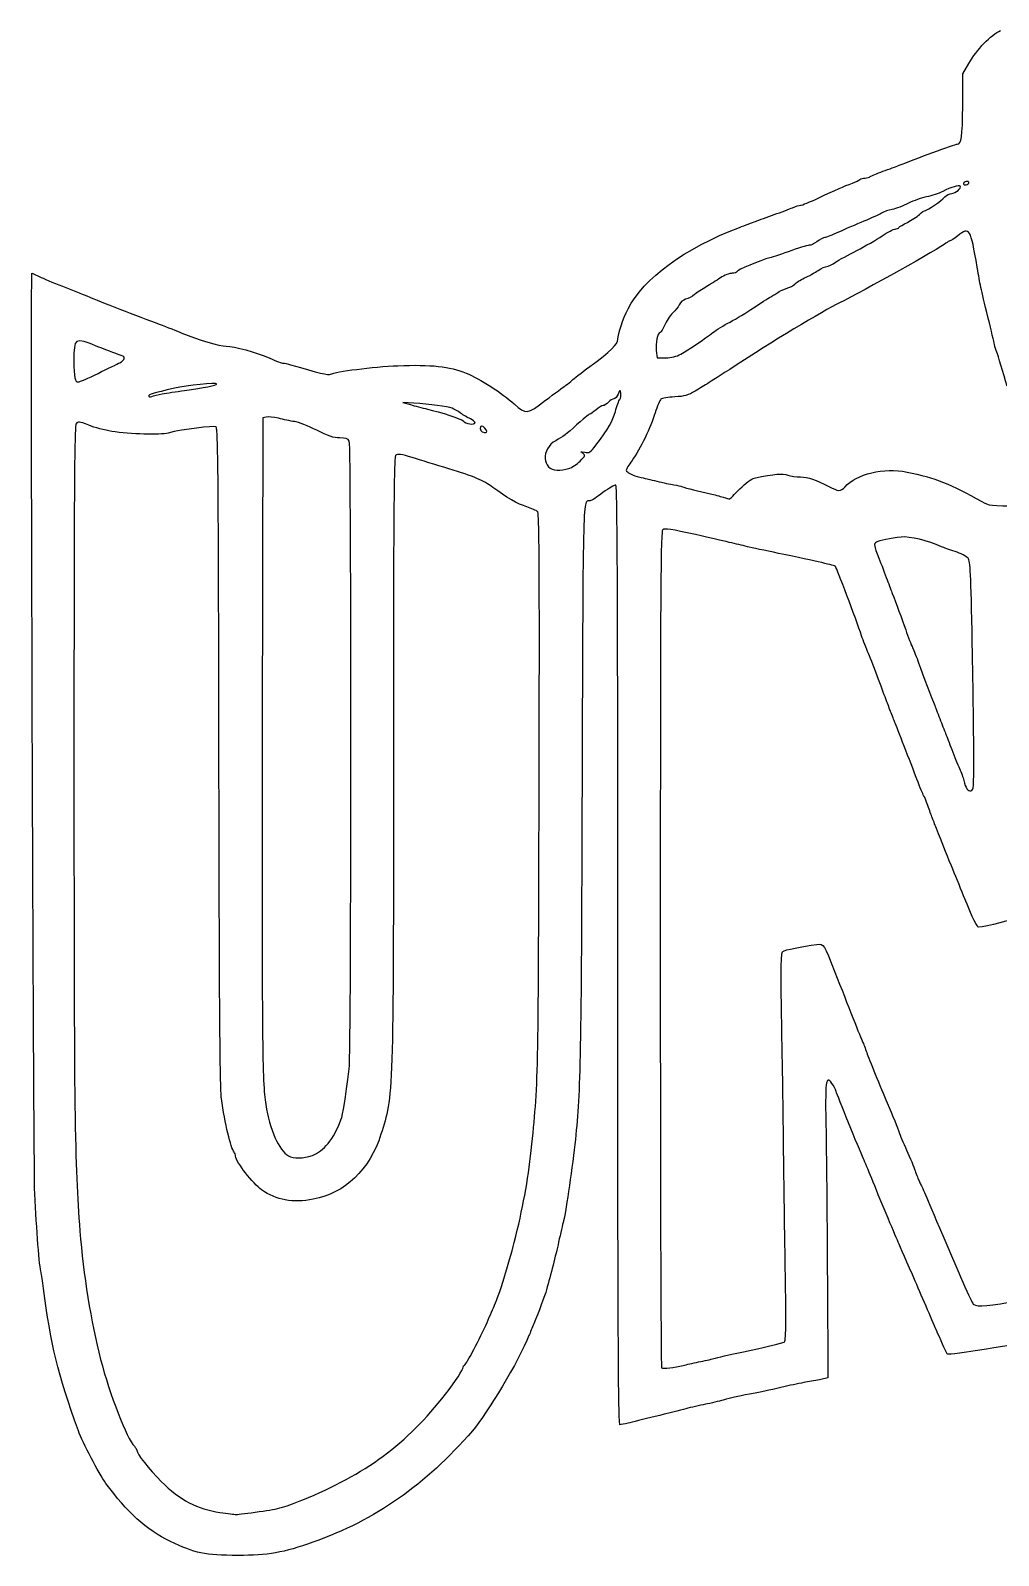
# Model space of a CAD drawing. Extents: x 28 to 619, y 185 to 708.
# Drawn here: x 437.43 to 448.53, y 451.37 to 468.86 of the extents above; entities that cross this region are included whole.
import ezdxf

# ---------------------------------------------------------------- set-up
doc = ezdxf.new("R2010")
doc.units = 0
doc.layers.add('Layer_1', color=7, linetype='CONTINUOUS')

msp = doc.modelspace()

# ---------------------------------------------------------------- linework, layer by layer
at = {"layer": 'Layer_1', "color": 7}
for p, q in [((448.116573, 467.991304), (448.119284, 468.359151)), ((448.119284, 468.359151), (448.187442, 468.481025)), ((448.185761, 467.106896), (448.185761, 467.106896)), ((444.604877, 465.189401), (444.616444, 465.105319)), ((444.616444, 465.105319), (444.714316, 465.105319)), ((444.88566, 465.14689), (444.885624, 465.146836)), ((438.207359, 464.926294), (438.207431, 464.926294)), ((438.943865, 464.691112), (438.943865, 464.691022)), ((441.826524, 464.585071), (441.699914, 464.593746)), ((441.699914, 464.593746), (441.787556, 464.567828)), ((440.094706, 464.415209), (440.089464, 460.780048)), ((440.134704, 464.425692), (440.094706, 464.415209)), ((442.527696, 464.361818), (442.527696, 464.36189)), ((442.663957, 464.260223), (442.66403, 464.260186)), ((443.599823, 463.835514), (443.599787, 463.835496)), ((448.244213, 460.514772), (448.244195, 460.514772)), ((440.665092, 455.95857), (440.664243, 455.958733)), ((446.565298, 454.525609), (446.569816, 453.406001)), ((444.913711, 453.550287), (444.913621, 453.550287)), ((446.569816, 453.406001), (446.491898, 453.389915)), ((440.00663, 451.866691), (440.006648, 451.866619))]:
    msp.add_line(p, q, dxfattribs=at)
for points in [[(448.187442, 468.481025), (448.275481, 468.638434), (448.442252, 468.811295), (448.551132, 468.857963)], [(448.054886, 467.555299), (448.102782, 467.555299), (448.113934, 467.634049), (448.116573, 467.991304)], [(447.387838, 467.312183), (447.553524, 467.379853), (448.034913, 467.555299), (448.054886, 467.555299)], [(447.20283, 467.243483), (447.272452, 467.268136), (447.35572, 467.299061), (447.387838, 467.312183)], [(446.466613, 466.938769), (446.670671, 467.034255), (446.753577, 467.070512), (446.852226, 467.107438)], [(446.852226, 467.107438), (446.88973, 467.121536), (446.928735, 467.140315), (446.93891, 467.149316)], [(446.93891, 467.149316), (446.949032, 467.158353), (446.975818, 467.165763), (446.998302, 467.165763)], [(446.998302, 467.165763), (447.020805, 467.165763), (447.047536, 467.173174), (447.057712, 467.182211)], [(447.057712, 467.182211), (447.067834, 467.191248), (447.13319, 467.218829), (447.20283, 467.243483)], [(448.127345, 467.106896), (448.120658, 467.096232), (448.129153, 467.087412), (448.144516, 467.087412)], [(448.16859, 467.126362), (448.152504, 467.126362), (448.13396, 467.117686), (448.127345, 467.106896)], [(448.144516, 467.087412), (448.160602, 467.087412), (448.179128, 467.096268), (448.185761, 467.106896)], [(448.185761, 467.106896), (448.192448, 467.117559), (448.183954, 467.126362), (448.16859, 467.126362)], [(446.257891, 466.854037), (446.273074, 466.854037), (446.366987, 466.892174), (446.466613, 466.938769)], [(447.70336, 466.950517), (447.647312, 466.940034), (447.553235, 466.906597), (447.494331, 466.876088)], [(447.689117, 466.795296), (447.714638, 466.795296), (447.868649, 466.902024), (447.911539, 466.949433)], [(447.887843, 467.01159), (447.842423, 466.988419), (447.759408, 466.960946), (447.70336, 466.950517)], [(448.086949, 467.072663), (448.071586, 467.088026), (447.986854, 467.06218), (447.887843, 467.01159)], [(447.911539, 466.949433), (447.931782, 466.971791), (447.967515, 466.990082), (447.990975, 466.990082)], [(447.990975, 466.990082), (448.034697, 466.990082), (448.107156, 467.052438), (448.086949, 467.072663)], [(445.742053, 466.669337), (445.779539, 466.683615), (445.875947, 466.718444), (445.956287, 466.746676)], [(445.956287, 466.746676), (446.036645, 466.774944), (446.131155, 466.810659), (446.166327, 466.82604)], [(446.166327, 466.82604), (446.201518, 466.841403), (446.242709, 466.854037), (446.257891, 466.854037)], [(447.187594, 466.764226), (447.163501, 466.748682), (447.071485, 466.70657), (446.983084, 466.670584)], [(447.309287, 466.806502), (447.266451, 466.79873), (447.211687, 466.779734), (447.187594, 466.764226)], [(447.494331, 466.876088), (447.435409, 466.84556), (447.352141, 466.814274), (447.309287, 466.806502)], [(447.482655, 466.65804), (447.529685, 466.680814), (447.591444, 466.720993), (447.619893, 466.747363)], [(447.619893, 466.747363), (447.648342, 466.773733), (447.679502, 466.795296), (447.689117, 466.795296)], [(444.281456, 465.666886), (444.457915, 466.014995), (444.934442, 466.363268), (445.557009, 466.599082)], [(445.557009, 466.599082), (445.621299, 466.623428), (445.704549, 466.65504), (445.742053, 466.669337)], [(446.983084, 466.670584), (446.894683, 466.63458), (446.763988, 466.577809), (446.692613, 466.544408)], [(447.192438, 466.502168), (447.256709, 466.545474), (447.324108, 466.580917), (447.342219, 466.580954)], [(447.342219, 466.580954), (447.360329, 466.580954), (447.380102, 466.589087), (447.386157, 466.598847)], [(447.386157, 466.598847), (447.392302, 466.608607), (447.435626, 466.635267), (447.482655, 466.65804)], [(448.282892, 466.14334), (448.207342, 466.589918), (448.194491, 466.610848), (448.061013, 466.50515)], [(446.36462, 466.396054), (446.357029, 466.400754), (446.264163, 466.37348), (446.15814, 466.335542)], [(446.443441, 466.435637), (446.407618, 466.409212), (446.372157, 466.391391), (446.36462, 466.396054)], [(446.53571, 466.483678), (446.520709, 466.483678), (446.479265, 466.462043), (446.443441, 466.435637)], [(446.692613, 466.544408), (446.621256, 466.511006), (446.55064, 466.483678), (446.53571, 466.483678)], [(447.924353, 466.418249), (447.864962, 466.366123), (446.966925, 465.862864), (446.7055, 465.735188)], [(446.903449, 466.33621), (446.998103, 466.384179), (447.128166, 466.458844), (447.192438, 466.502168)], [(447.970244, 466.445252), (447.96193, 466.445252), (447.941253, 466.433143), (447.924353, 466.418249)], [(448.061013, 466.50515), (448.019406, 466.472201), (447.978576, 466.445252), (447.970244, 466.445252)], [(445.90651, 466.251569), (445.801553, 466.224837), (445.52715, 466.109162), (445.52715, 466.091666)], [(446.15814, 466.335542), (446.052134, 466.297622), (445.938899, 466.259829), (445.90651, 466.251569)], [(446.660332, 466.20078), (446.699373, 466.227313), (446.808794, 466.28826), (446.903449, 466.33621)], [(437.48222, 455.518462), (437.465411, 455.86988), (437.433402, 466.075002), (437.449108, 466.075002)], [(437.449108, 466.075002), (437.453446, 466.075002), (437.50147, 466.053566), (437.555764, 466.027358)], [(445.473578, 466.074315), (445.444117, 466.074315), (445.384111, 466.050023), (445.340227, 466.020761)], [(445.52715, 466.091666), (445.52715, 466.082268), (445.503039, 466.074496), (445.473578, 466.074315)], [(446.304541, 466.019821), (446.353667, 466.042161), (446.424391, 466.081183), (446.461696, 466.106487)], [(446.461696, 466.106487), (446.499002, 466.131809), (446.542976, 466.15254), (446.559424, 466.15254)], [(446.559424, 466.15254), (446.575871, 466.15254), (446.621292, 466.174247), (446.660332, 466.20078)], [(448.40961, 465.559037), (448.318787, 465.931384), (448.318661, 465.932016), (448.282892, 466.14334)], [(437.555764, 466.027358), (437.610078, 466.001168), (437.736615, 465.948338), (437.836963, 465.909948)], [(437.836963, 465.909948), (437.937311, 465.871558), (438.058861, 465.823372), (438.107065, 465.80284)], [(445.177956, 465.918858), (445.132608, 465.892072), (445.072095, 465.851785), (445.043502, 465.829301)], [(445.340227, 466.020761), (445.296324, 465.991499), (445.223304, 465.945644), (445.177956, 465.918858)], [(445.999231, 465.855255), (446.012787, 465.865919), (446.055966, 465.885132), (446.095296, 465.897784)], [(446.095296, 465.897784), (446.134607, 465.910436), (446.17766, 465.933932), (446.190999, 465.949982)], [(446.190999, 465.949982), (446.204374, 465.966068), (446.255397, 465.997463), (446.304541, 466.019821)], [(438.107065, 465.80284), (438.208642, 465.759552), (438.67089, 465.579226), (438.908223, 465.490282)], [(444.867441, 465.712107), (444.854428, 465.683586), (444.823719, 465.644437), (444.799157, 465.625098)], [(444.94131, 465.776199), (444.913187, 465.76933), (444.880671, 465.741153), (444.867441, 465.712107)], [(445.043502, 465.829301), (445.014909, 465.806834), (444.968928, 465.78294), (444.94131, 465.776199)], [(446.7055, 465.735188), (446.525733, 465.647402), (445.89469, 465.266578), (445.497924, 465.006435)], [(445.719026, 465.677513), (445.796239, 465.729892), (445.885345, 465.786898), (445.91703, 465.804232)], [(445.91703, 465.804232), (445.948732, 465.821583), (445.985712, 465.844519), (445.999231, 465.855255)], [(444.164408, 465.319481), (444.164408, 465.378475), (444.222155, 465.549873), (444.281456, 465.666886)], [(444.799157, 465.625098), (444.774594, 465.605777), (444.733439, 465.545662), (444.707719, 465.491475)], [(445.450642, 465.515171), (445.521041, 465.552096), (445.641813, 465.625152), (445.719026, 465.677513)], [(448.480967, 465.257143), (448.475726, 465.283929), (448.443572, 465.419775), (448.40961, 465.559037)], [(438.908223, 465.490282), (438.997835, 465.456682), (439.114992, 465.411117), (439.168546, 465.389012)], [(439.168546, 465.389012), (439.347138, 465.315288), (439.607786, 465.237496), (439.676215, 465.237496)], [(444.647984, 465.392971), (444.620131, 465.392971), (444.593942, 465.269234), (444.604877, 465.189401)], [(444.707719, 465.491475), (444.681999, 465.437307), (444.655123, 465.392971), (444.647984, 465.392971)], [(444.885624, 465.146836), (444.972723, 465.196124), (445.158779, 465.321505), (445.254464, 465.395411)], [(445.254464, 465.395411), (445.29195, 465.424348), (445.380243, 465.478245), (445.450642, 465.515171)], [(438.205605, 465.232092), (437.932721, 465.341152), (437.93104, 465.340158), (437.93104, 465.069424)], [(438.472598, 465.130135), (438.447908, 465.137365), (438.327751, 465.183273), (438.205605, 465.232092)], [(439.676215, 465.237496), (439.768827, 465.237496), (440.017456, 465.168814), (440.174702, 465.099789)], [(443.842885, 465.00367), (444.083525, 465.181502), (444.164408, 465.260938), (444.164408, 465.319481)], [(448.506488, 465.169501), (448.497813, 465.190919), (448.486263, 465.230375), (448.480967, 465.257143)], [(448.624459, 464.779965), (448.582273, 464.931481), (448.520821, 465.134383), (448.506488, 465.169501)], [(437.93104, 465.069424), (437.93104, 464.874728), (437.940619, 464.828097), (437.980599, 464.828097)], [(438.207431, 464.926294), (438.317919, 464.9803), (438.429509, 465.035083), (438.455427, 465.048024)], [(438.455427, 465.048024), (438.519591, 465.08007), (438.526784, 465.11423), (438.472598, 465.130135)], [(440.174702, 465.099789), (440.24624, 465.068412), (440.315808, 465.04271), (440.329327, 465.04271)], [(440.329327, 465.04271), (440.342883, 465.04271), (440.380803, 465.034758), (440.413698, 465.024997)], [(440.413698, 465.024997), (440.740588, 464.928355), (440.850534, 464.902328), (440.872982, 464.916191)], [(440.872982, 464.916191), (440.922234, 464.946646), (441.363155, 465.002712), (441.642131, 465.014008)], [(441.642131, 465.014008), (442.023642, 465.029371), (442.236628, 465.006598), (442.424799, 464.929764)], [(443.638375, 464.846207), (443.654281, 464.86157), (443.746387, 464.932367), (443.842885, 465.00367)], [(444.714316, 465.105319), (444.778317, 465.105319), (444.837618, 465.119779), (444.88566, 465.14689)], [(445.497924, 465.006435), (445.358662, 464.915124), (445.222166, 464.826814), (445.194584, 464.810185)], [(437.980599, 464.828097), (437.994878, 464.828097), (438.096889, 464.872288), (438.207359, 464.926294)], [(439.567173, 464.803082), (439.567173, 464.823108), (439.218196, 464.790249), (439.083941, 464.757607)], [(442.424799, 464.929764), (442.580888, 464.866089), (442.842766, 464.69845), (442.976316, 464.57672)], [(443.567723, 464.789328), (443.590605, 464.805233), (443.62238, 464.830916), (443.638375, 464.846207)], [(439.083941, 464.757607), (438.828425, 464.69545), (438.788102, 464.682943), (438.788102, 464.665862)], [(438.788102, 464.665862), (438.788102, 464.656283), (438.803465, 464.654476), (438.822135, 464.661705)], [(438.822135, 464.661705), (438.840878, 464.668935), (438.895643, 464.682129), (438.943865, 464.691112)], [(438.943865, 464.691022), (438.992105, 464.700059), (439.106063, 464.717609), (439.197121, 464.730116)], [(439.197121, 464.730116), (439.423176, 464.761186), (439.567173, 464.789581), (439.567173, 464.803082)], [(443.336698, 464.617478), (443.440896, 464.69601), (443.544841, 464.773332), (443.567723, 464.789328)], [(444.167679, 464.687732), (444.155389, 464.658271), (444.133212, 464.63416), (444.118517, 464.63416)], [(444.197917, 464.696408), (444.190326, 464.740346), (444.189603, 464.740166), (444.167679, 464.687732)], [(444.187073, 464.628232), (444.197375, 464.641065), (444.202255, 464.671719), (444.197917, 464.696408)], [(444.816616, 464.656446), (444.741409, 464.652289), (444.669655, 464.640721), (444.657111, 464.630636)], [(445.048888, 464.721911), (444.972579, 464.675568), (444.925748, 464.662356), (444.816616, 464.656446)], [(445.194584, 464.810185), (445.167021, 464.793557), (445.101448, 464.75383), (445.048888, 464.721911)], [(441.787556, 464.567828), (441.835778, 464.553549), (441.92342, 464.53074), (441.982342, 464.517094)], [(442.264752, 464.52651), (442.218771, 464.544223), (442.004881, 464.572762), (441.826524, 464.585071)], [(441.982342, 464.517094), (442.130442, 464.482789), (442.378764, 464.401021), (442.390982, 464.382531)], [(442.362136, 464.469938), (442.33, 464.49282), (442.28617, 464.518268), (442.264752, 464.52651)], [(442.474124, 464.405069), (442.444663, 464.417902), (442.394272, 464.447038), (442.362136, 464.469938)], [(442.976316, 464.57672), (443.111313, 464.453671), (443.120765, 464.454737), (443.336698, 464.617478)], [(443.914061, 464.50755), (443.882251, 464.480782), (443.850892, 464.458858), (443.844403, 464.458858)], [(443.91267, 464.10285), (444.062596, 464.303926), (444.104112, 464.375663), (444.13567, 464.488102)], [(443.996643, 464.556242), (443.983087, 464.556242), (443.94589, 464.534336), (443.914061, 464.50755)], [(444.056595, 464.59521), (444.037201, 464.573774), (444.010234, 464.556242), (443.996643, 464.556242)], [(444.118517, 464.63416), (444.103877, 464.63416), (444.075989, 464.616628), (444.056595, 464.59521)], [(444.13567, 464.488102), (444.153744, 464.552374), (444.176843, 464.615435), (444.187073, 464.628232)], [(444.592062, 464.473065), (444.542521, 464.309945), (444.420556, 464.058966), (444.327094, 463.927801)], [(444.657111, 464.630636), (444.64464, 464.620514), (444.615324, 464.549609), (444.592062, 464.473065)], [(437.95544, 464.34772), (437.936155, 464.321693), (437.931148, 463.487838), (437.931329, 460.330686)], [(438.100666, 464.331453), (437.98857, 464.37691), (437.978015, 464.378067), (437.95544, 464.34772)], [(438.36361, 464.261018), (438.285457, 464.272766), (438.167143, 464.304504), (438.100666, 464.331453)], [(439.559455, 464.3113), (439.531603, 464.329646), (439.177167, 464.284876), (439.009836, 464.241877)], [(439.592875, 460.533967), (439.587995, 463.760669), (439.583295, 464.29563), (439.559455, 464.3113)], [(440.275502, 464.410871), (440.220069, 464.424788), (440.1567, 464.431512), (440.134704, 464.425692)], [(440.458775, 464.373168), (440.413427, 464.379856), (440.330954, 464.3969), (440.275502, 464.410871)], [(440.713387, 464.273381), (440.618714, 464.321476), (440.504141, 464.366391), (440.458775, 464.373168)], [(442.390982, 464.382531), (442.41513, 464.346003), (442.527696, 464.328941), (442.527696, 464.361818)], [(442.527696, 464.36189), (442.527696, 464.372915), (442.503585, 464.392273), (442.474124, 464.405069)], [(442.60171, 464.322506), (442.576532, 464.322506), (442.583816, 464.268229), (442.610385, 464.257511)], [(442.66403, 464.260186), (442.66403, 464.280339), (442.621863, 464.322506), (442.60171, 464.322506)], [(443.692417, 464.334526), (443.576923, 464.230653), (443.533292, 464.197866), (443.452807, 464.15447)], [(443.844403, 464.458858), (443.832474, 464.458858), (443.812683, 464.442772), (443.692417, 464.334526)], [(439.009836, 464.241877), (438.91914, 464.218561), (438.578151, 464.228683), (438.36361, 464.261018)], [(440.975951, 464.185919), (440.907359, 464.185919), (440.843991, 464.20703), (440.713387, 464.273381)], [(441.086547, 464.148235), (441.071003, 464.177171), (441.045428, 464.185919), (440.975951, 464.185919)], [(441.08474, 456.950213), (441.111688, 457.170863), (441.11261, 464.097952), (441.086547, 464.148235)], [(442.610385, 464.257511), (442.647944, 464.242329), (442.663957, 464.243233), (442.663957, 464.260223)], [(443.452807, 464.15447), (443.281536, 464.062093), (443.293176, 463.815922), (443.468893, 463.816247)], [(441.619032, 463.988693), (441.597162, 463.970547), (441.59268, 463.390545), (441.592336, 460.536461)], [(441.80892, 463.96019), (441.685672, 463.998074), (441.638805, 464.005105), (441.619032, 463.988693)], [(442.225748, 463.832586), (442.086486, 463.875097), (441.898911, 463.932519), (441.80892, 463.96019)], [(443.761479, 464.009714), (443.730951, 464.028674), (443.734422, 464.030355), (443.784397, 464.02092)], [(443.73312, 463.921023), (443.793289, 463.983108), (443.795115, 463.988802), (443.761479, 464.009714)], [(443.784397, 464.02092), (443.837174, 464.010979), (443.850404, 464.019112), (443.91267, 464.10285)], [(442.732151, 463.618136), (442.623399, 463.69871), (442.517773, 463.743426), (442.225748, 463.832586)], [(443.468893, 463.816247), (443.502927, 463.816247), (443.561849, 463.824923), (443.599823, 463.835514)], [(443.599787, 463.835496), (443.637761, 463.845979), (443.697749, 463.884532), (443.73312, 463.921023)], [(444.327094, 463.927801), (444.290819, 463.876886), (444.261141, 463.826803), (444.261141, 463.816482)], [(444.261141, 463.816482), (444.261141, 463.791413), (444.333131, 463.754036), (444.416959, 463.7356)], [(445.725009, 463.725768), (445.969409, 463.773719), (446.052026, 463.781057), (446.112087, 463.760109)], [(446.765759, 463.623142), (446.903141, 463.774966), (447.211271, 463.84916), (447.478227, 463.794757)], [(447.478227, 463.794757), (447.798701, 463.729437), (447.985264, 463.655585), (448.335126, 463.455576)], [(443.120512, 463.394847), (443.022189, 463.42691), (442.879728, 463.508823), (442.732151, 463.618136)], [(443.84688, 463.464776), (443.76119, 463.462968), (443.765799, 463.625401), (443.754231, 460.208251)], [(444.141182, 463.644867), (444.12835, 463.649205), (444.062198, 463.610418), (443.994076, 463.558834)], [(444.164408, 458.253361), (444.164408, 462.404722), (444.159166, 463.638903), (444.141182, 463.644867)], [(444.416959, 463.7356), (444.454445, 463.727286), (444.542087, 463.706826), (444.611727, 463.689981)], [(444.611727, 463.689981), (444.681367, 463.673172), (444.768991, 463.654392), (444.806495, 463.648301)], [(444.806495, 463.648301), (444.843981, 463.642156), (444.887811, 463.632035), (444.903879, 463.625799)], [(444.903879, 463.625799), (444.936159, 463.613147), (445.104195, 463.570636), (445.225256, 463.544501)], [(445.443629, 463.48473), (445.445979, 463.48473), (445.500093, 463.536964), (445.563733, 463.600784)], [(445.563733, 463.600784), (445.627354, 463.664604), (445.69994, 463.720851), (445.725009, 463.725768)], [(446.112087, 463.760109), (446.147078, 463.747999), (446.21276, 463.737932), (446.258054, 463.737932)], [(446.258054, 463.737932), (446.344774, 463.737932), (446.432217, 463.708706), (446.581547, 463.62983)], [(446.581547, 463.62983), (446.691836, 463.57154), (446.718242, 463.570582), (446.765759, 463.623142)], [(443.994076, 463.558834), (443.925936, 463.507268), (443.859694, 463.464956), (443.84688, 463.464776)], [(445.225256, 463.544501), (445.268092, 463.535283), (445.333774, 463.518004), (445.371206, 463.506202)], [(445.371206, 463.506202), (445.40862, 463.494454), (445.441225, 463.48473), (445.443629, 463.48473)], [(448.335126, 463.455576), (448.416533, 463.409035), (448.432131, 463.407336), (448.78259, 463.407119)], [(443.244393, 463.342648), (443.230476, 463.353673), (443.174717, 463.377188), (443.120512, 463.394847)], [(443.261925, 460.116904), (443.268251, 462.72995), (443.264998, 463.326291), (443.244393, 463.342648)], [(444.678439, 463.132843), (444.654689, 463.113142), (444.650803, 462.433551), (444.650803, 458.324194)], [(445.053371, 463.076722), (444.781769, 463.138572), (444.700056, 463.15079), (444.678439, 463.132843)], [(445.648989, 462.938816), (445.515764, 462.971078), (445.421018, 462.99302), (445.053371, 463.076722)], [(446.004455, 462.86238), (445.854475, 462.893395), (445.694518, 462.92779), (445.648989, 462.938816)], [(447.127641, 462.990165), (447.09556, 462.970337), (447.098198, 462.953112), (447.155801, 462.806368)], [(447.411533, 463.049321), (447.291051, 463.037392), (447.159795, 463.010028), (447.127641, 462.990165)], [(447.874143, 462.938653), (447.718831, 463.00795), (447.506513, 463.058738), (447.411533, 463.049321)], [(448.029509, 462.883165), (447.96549, 462.904131), (447.895561, 462.929092), (447.874143, 462.938653)], [(446.659194, 462.710412), (446.644915, 462.725413), (446.46842, 462.76646), (446.004455, 462.86238)], [(447.155801, 462.806368), (447.183852, 462.734902), (447.226634, 462.623854), (447.25089, 462.559582)], [(448.177519, 462.806042), (448.160168, 462.827496), (448.093546, 462.862199), (448.029509, 462.883165)], [(448.226663, 461.825787), (448.2113, 462.647712), (448.205119, 462.771972), (448.177519, 462.806042)], [(446.957997, 461.916844), (446.893743, 462.109028), (446.672641, 462.696223), (446.659194, 462.710412)], [(447.25089, 462.559582), (447.275145, 462.49531), (447.301678, 462.4252), (447.30983, 462.403764)], [(447.30983, 462.403764), (447.353551, 462.289101), (447.417588, 462.114396), (447.463334, 461.985002)], [(447.036873, 461.712335), (447.011406, 461.771257), (446.975908, 461.863272), (446.957997, 461.916844)], [(447.463334, 461.985002), (447.491729, 461.904662), (447.52719, 461.812628), (447.542138, 461.780511)], [(447.152331, 461.416532), (447.114285, 461.520314), (447.062339, 461.653413), (447.036873, 461.712335)], [(447.542138, 461.780511), (447.557139, 461.748357), (447.588173, 461.669481), (447.611235, 461.605209)], [(448.244195, 460.514772), (448.244195, 460.718162), (448.236242, 461.308104), (448.226663, 461.825787)], [(447.611235, 461.605209), (447.662584, 461.462151), (447.762752, 461.197508), (447.795556, 461.118289)], [(447.238979, 461.182796), (447.229399, 461.207576), (447.190359, 461.31275), (447.152331, 461.416532)], [(447.290129, 461.050113), (447.271603, 461.098317), (447.248594, 461.158034), (447.238979, 461.182796)], [(447.339688, 460.923521), (447.331013, 460.944939), (447.308655, 461.001909), (447.290129, 461.050113)], [(447.795556, 461.118289), (447.808931, 461.086153), (447.839405, 461.007259), (447.863443, 460.942987)], [(447.592366, 460.271041), (447.517539, 460.467165), (447.362245, 460.868196), (447.339688, 460.923521)], [(447.863443, 460.942987), (447.887482, 460.878715), (447.914593, 460.808605), (447.923721, 460.787169)], [(440.089464, 460.780048), (440.084403, 457.221416), (440.087657, 456.818469), (440.129842, 456.541102)], [(447.923721, 460.787169), (447.932758, 460.765751), (447.963412, 460.686875), (447.991734, 460.611885)], [(439.621721, 456.609369), (439.604551, 456.73146), (439.59705, 457.76136), (439.592875, 460.533967)], [(441.592336, 460.536461), (441.592336, 456.612532), (441.592336, 456.649259), (441.45002, 456.200349)], [(447.991734, 460.611885), (448.020038, 460.536895), (448.059531, 460.439258), (448.079503, 460.394922)], [(448.211444, 460.138666), (448.240779, 460.144449), (448.244213, 460.183743), (448.244213, 460.514772)], [(437.931329, 460.330686), (437.931329, 456.396707), (437.938197, 455.888261), (437.999415, 455.09023)], [(448.079503, 460.394922), (448.099457, 460.350568), (448.121796, 460.289224), (448.129134, 460.25857)], [(443.171156, 456.015323), (443.254099, 456.797991), (443.25381, 456.784345), (443.261925, 460.116904)], [(443.754231, 460.208251), (443.743567, 457.079371), (443.736699, 456.714832), (443.677741, 456.141734)], [(447.669001, 460.085997), (447.66159, 460.096661), (447.627087, 460.179983), (447.592366, 460.271041)], [(448.129134, 460.25857), (448.150462, 460.169464), (448.176272, 460.131888), (448.211444, 460.138666)], [(447.71659, 459.969147), (447.697847, 460.022701), (447.676429, 460.075279), (447.669001, 460.085997)], [(447.766818, 459.832814), (447.757962, 459.854232), (447.735333, 459.915575), (447.71659, 459.969147)], [(447.816631, 459.706204), (447.798123, 459.754408), (447.775693, 459.811378), (447.766818, 459.832814)], [(447.986691, 459.2777), (447.919022, 459.442826), (447.880343, 459.540282), (447.816631, 459.706204)], [(448.126134, 458.936856), (448.08675, 459.033264), (448.023979, 459.18666), (447.986691, 459.2777)], [(448.300677, 458.576528), (448.279223, 458.576528), (448.241791, 458.653832), (448.126134, 458.936856)], [(448.736194, 458.689546), (448.716059, 458.663971), (448.379119, 458.576528), (448.300677, 458.576528)], [(446.055207, 458.296396), (446.079987, 458.315825), (446.274267, 458.355896), (446.444761, 458.376754)], [(446.444761, 458.376754), (446.524251, 458.386514), (446.527776, 458.381091), (446.652145, 458.060399)], [(444.188754, 452.870064), (444.169342, 452.870064), (444.164408, 453.95909), (444.164408, 458.253361)], [(444.650803, 458.324194), (444.650803, 455.692065), (444.65731, 453.53196), (444.665263, 453.524007)], [(446.045085, 457.310848), (446.030988, 458.12364), (446.032614, 458.278592), (446.055207, 458.296396)], [(446.652145, 458.060399), (446.796594, 457.687853), (446.951201, 457.29778), (446.96866, 457.261848)], [(446.063268, 456.102965), (446.063268, 456.236859), (446.054231, 456.780405), (446.045085, 457.310848)], [(446.96866, 457.261848), (446.978963, 457.240412), (447.000778, 457.184563), (447.016919, 457.137697)], [(447.016919, 457.137697), (447.042331, 457.063899), (447.174508, 456.738726), (447.251468, 456.560677)], [(440.991043, 456.365891), (441.013708, 456.425608), (441.042934, 456.608031), (441.08474, 456.950213)], [(446.618581, 456.784598), (446.545633, 456.880789), (446.538819, 456.82438), (446.550116, 456.218206)], [(446.666893, 456.69092), (446.660748, 456.715663), (446.638896, 456.757812), (446.618581, 456.784598)], [(439.765899, 455.996815), (439.72807, 456.041983), (439.661629, 456.324212), (439.621721, 456.609369)], [(446.980391, 455.917867), (446.925644, 456.036506), (446.677882, 456.647433), (446.666893, 456.69092)], [(440.129842, 456.541102), (440.172443, 456.25768), (440.279587, 456.015016), (440.388882, 455.954413)], [(447.251468, 456.560677), (447.311999, 456.42062), (447.374427, 456.264964), (447.387296, 456.22193)], [(440.664243, 455.958733), (440.791738, 456.002183), (440.908064, 456.14712), (440.991043, 456.365891)], [(441.45002, 456.200349), (441.320645, 455.794275), (441.037132, 455.522222), (440.673623, 455.455275)], [(443.677741, 456.141734), (443.646979, 455.84313), (443.573525, 455.339943), (443.541244, 455.206827)], [(446.080981, 454.842251), (446.071944, 455.401739), (446.063991, 455.969053), (446.063268, 456.102965)], [(446.550116, 456.218206), (446.555899, 455.903046), (446.562768, 455.14138), (446.565298, 454.525609)], [(447.387296, 456.22193), (447.395068, 456.196318), (447.434144, 456.104284), (447.474341, 456.01742)], [(439.782889, 455.948123), (439.782889, 455.964751), (439.774394, 455.986639), (439.765899, 455.996815)], [(440.080734, 455.56363), (439.986369, 455.628047), (439.785926, 455.886779), (439.782889, 455.948123)], [(440.388882, 455.954413), (440.451364, 455.919765), (440.555671, 455.921355), (440.665092, 455.95857)], [(442.97713, 454.958179), (443.075273, 455.347227), (443.13461, 455.670503), (443.171156, 456.015323)], [(447.073509, 455.693873), (447.037108, 455.784949), (446.995212, 455.885731), (446.980391, 455.917867)], [(447.474341, 456.01742), (447.514538, 455.930573), (447.558513, 455.824441), (447.572051, 455.781587)], [(447.572051, 455.781587), (447.585606, 455.738751), (447.607892, 455.681781), (447.62161, 455.654995)], [(440.673623, 455.455275), (440.436291, 455.411571), (440.254988, 455.444792), (440.080734, 455.56363)], [(447.37768, 454.963511), (447.33085, 455.067601), (447.155765, 455.487989), (447.073509, 455.693873)], [(447.62161, 455.654995), (447.651758, 455.5962), (447.665964, 455.563485), (447.850123, 455.129107)], [(437.553831, 454.616631), (437.536841, 454.670239), (437.501578, 455.114124), (437.48222, 455.518462)], [(443.541244, 455.206827), (443.532207, 455.169341), (443.507084, 455.059775), (443.485522, 454.963385)], [(437.999415, 455.09023), (438.037298, 454.596442), (438.126513, 454.043009), (438.23644, 453.619729)], [(447.850123, 455.129107), (448.126333, 454.477622), (448.222325, 454.262304), (448.242894, 454.248079)], [(442.752684, 454.24291), (442.800815, 454.351247), (442.919111, 454.728221), (442.97713, 454.958179)], [(443.485522, 454.963385), (443.450819, 454.808181), (443.396, 454.592827), (443.346675, 454.418013)], [(447.572575, 454.515523), (447.484662, 454.719057), (447.396965, 454.920639), (447.37768, 454.963511)], [(446.070317, 453.817135), (446.093217, 453.823823), (446.094844, 453.981069), (446.080981, 454.842251)], [(437.583545, 454.431424), (437.573423, 454.513806), (437.560012, 454.597147), (437.553831, 454.616631)], [(447.829229, 453.921478), (447.776, 454.044672), (447.660506, 454.31199), (447.572575, 454.515523)], [(437.981503, 452.801418), (437.745869, 453.455741), (437.661011, 453.803327), (437.583545, 454.431424)], [(443.346675, 454.418013), (443.328601, 454.353922), (443.25325, 454.150984), (443.202063, 454.028477)], [(442.665096, 454.042431), (442.698985, 454.120547), (442.738405, 454.210774), (442.752684, 454.24291)], [(448.242894, 454.248079), (448.283579, 454.219956), (448.425281, 454.232535), (448.769992, 454.294584)], [(442.407611, 453.554716), (442.429029, 453.56321), (442.587088, 453.862682), (442.665096, 454.042431)], [(443.202063, 454.028477), (443.18417, 453.985623), (443.15892, 453.92437), (443.145943, 453.892324)], [(443.145943, 453.892324), (443.028298, 453.601546), (442.672814, 453.002819), (442.498253, 452.801418)], [(445.60505, 453.706666), (445.851257, 453.75928), (445.961185, 453.785397), (446.070317, 453.817135)], [(447.939518, 453.683693), (447.932107, 453.691284), (447.882475, 453.798284), (447.829229, 453.921478)], [(448.975225, 453.823353), (448.780204, 453.797778), (448.614066, 453.773522), (448.390922, 453.738006)], [(445.088923, 453.589364), (445.153195, 453.602016), (445.23207, 453.619909), (445.264206, 453.629272)], [(445.264206, 453.629272), (445.296342, 453.63867), (445.44972, 453.673445), (445.60505, 453.706666)], [(448.390922, 453.738006), (448.004603, 453.676536), (447.95264, 453.670282), (447.939518, 453.683693)], [(438.23644, 453.619729), (438.339535, 453.222746), (438.540214, 452.705932), (438.623644, 452.622483)], [(442.188045, 453.22036), (442.302274, 453.368406), (442.391344, 453.504035), (442.391344, 453.529954)], [(442.391344, 453.529954), (442.391344, 453.540075), (442.398754, 453.551155), (442.407611, 453.554716)], [(444.665263, 453.524007), (444.680626, 453.508644), (444.815152, 453.5222), (444.913711, 453.550287)], [(444.913621, 453.550287), (444.945757, 453.559144), (445.024651, 453.576766), (445.088923, 453.589364)], [(446.082897, 453.30784), (445.946816, 453.274872), (445.857818, 453.256039), (445.673877, 453.221336)], [(446.316615, 453.357381), (446.263043, 453.348344), (446.157887, 453.326004), (446.082897, 453.30784)], [(446.491898, 453.389915), (446.449063, 453.381058), (446.370187, 453.366472), (446.316615, 453.357381)], [(440.553231, 452.00917), (441.269368, 452.297093), (441.750902, 452.653842), (442.188045, 453.22036)], [(445.167473, 453.104215), (445.103201, 453.091563), (445.002401, 453.068465), (444.943479, 453.052957)], [(445.371983, 453.1526), (445.323779, 453.138683), (445.231745, 453.116903), (445.167473, 453.104215)], [(445.673877, 453.221336), (445.524439, 453.193141), (445.46718, 453.180109), (445.371983, 453.1526)], [(444.592911, 452.965062), (444.459, 452.932203), (444.318762, 452.8975), (444.281276, 452.887957)], [(444.943479, 453.052957), (444.884575, 453.037413), (444.726805, 452.997903), (444.592911, 452.965062)], [(438.298236, 452.19763), (438.215094, 452.312817), (438.031261, 452.663276), (437.981503, 452.801418)], [(442.498253, 452.801418), (441.95364, 452.173121), (441.392345, 451.780387), (440.670677, 451.522648)], [(444.281276, 452.887957), (444.243772, 452.878378), (444.202147, 452.870425), (444.188754, 452.870064)], [(438.623644, 452.622483), (438.639188, 452.606939), (438.65175, 452.586696), (438.65175, 452.577279)], [(438.65175, 452.577279), (438.65175, 452.536124), (438.788355, 452.360858), (438.932985, 452.216445)], [(439.037544, 451.531414), (438.758351, 451.66735), (438.537105, 451.866727), (438.298236, 452.19763)], [(438.932985, 452.216445), (439.139754, 452.009983), (439.351746, 451.898718), (439.602201, 451.865173)], [(440.006648, 451.866619), (440.277924, 451.903689), (440.314723, 451.913286), (440.553231, 452.00917)], [(439.602201, 451.865173), (439.69541, 451.852701), (439.776617, 451.841369), (439.782654, 451.840031)], [(439.782654, 451.840031), (439.788799, 451.838224), (439.889473, 451.850695), (440.00663, 451.866691)], [(439.811302, 451.371023), (439.430387, 451.371023), (439.317387, 451.395152), (439.037544, 451.531414)], [(440.670677, 451.522648), (440.334731, 451.402671), (440.151748, 451.370391), (439.811302, 451.371023)]]:
    msp.add_open_spline(points, degree=3, dxfattribs=at)

doc.saveas('drawing.dxf')
